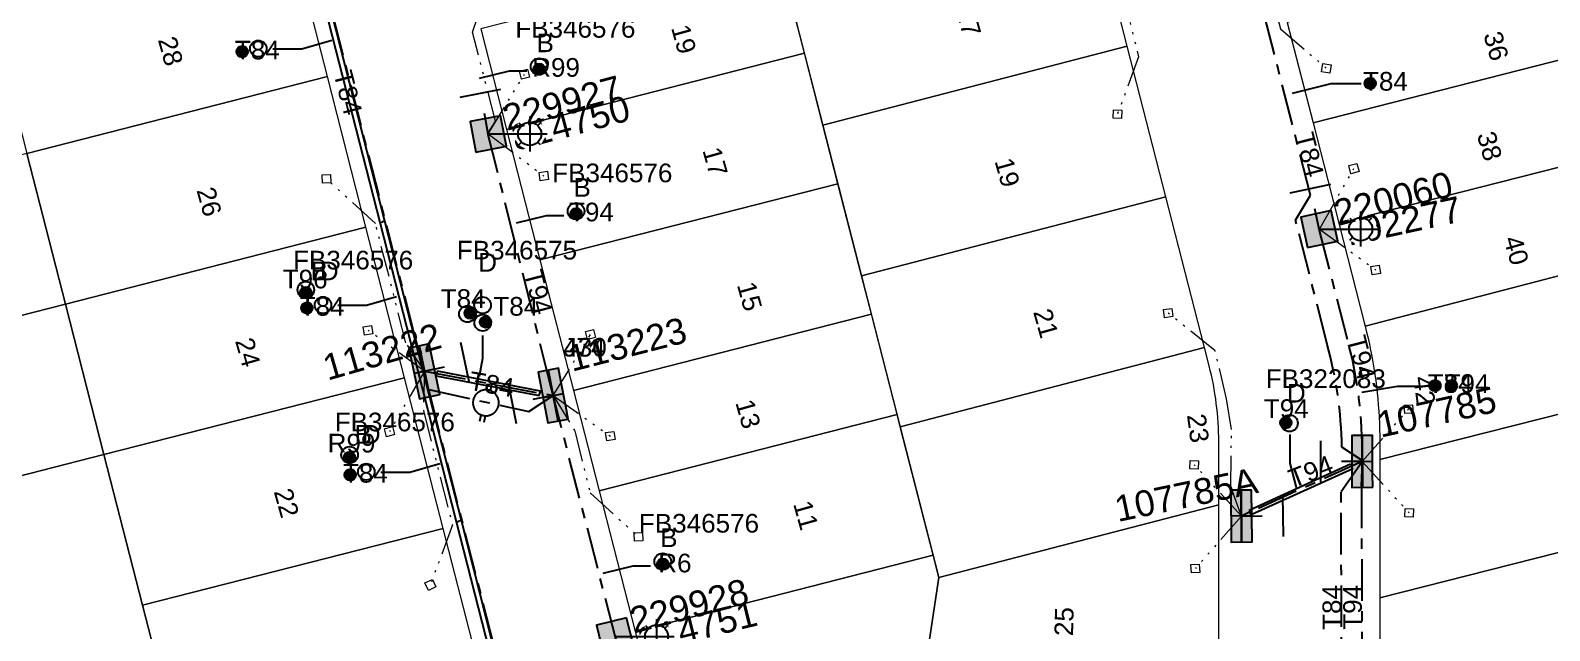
# Model space of a CAD drawing. Header units: metres. Extents: x 307635 to 308805, y 6256169 to 6257356.
# Drawn here: x 308324.9 to 308471.6, y 6256471.7 to 6256529.6 of the extents above; entities that cross this region are included whole.
import ezdxf
from ezdxf.enums import TextEntityAlignment as Align

# ---------------------------------------------------------------- set-up
doc = ezdxf.new("R2010")
doc.units = ezdxf.units.M
doc.linetypes.add('Cable Exist UG', pattern=[7, 4, -1, 1, -1])
doc.linetypes.add('PHANTOMX2', pattern=[6.6, 3, -0.75, 0.2, -0.75, 0.2, -0.75, 0.2, -0.75])
doc.layers.get('0').update_dxf_attribs({"color": 6})
doc.layers.get('Defpoints').update_dxf_attribs({"color": 250})
for name, color, linetype, lineweight in [('Cadastre Land Parcels_SP_EXT', 118, 'Continuous', 15), ('Mains_LV_EXT', 163, 'Continuous', 25), ('Mains_LV_SL_EXT', 135, 'Continuous', 25), ('Mains_TR_EXT', 211, 'Continuous', 25), ('Services_SP_EXT', 42, 'PHANTOMX2', 20)]:
    doc.layers.add(name, color=color, linetype=linetype, lineweight=lineweight)
for name, color, linetype in [('Duct_SP_EXT', 30, 'Continuous'), ('Equip_LV_EXT', 7, 'Continuous'), ('Equip_SP_SL_EXT', 7, 'Continuous'), ('SupportsUG_SP_LV_EXT', 7, 'Continuous'), ('SupportsUG_SP_LV_SL_EXT', 7, 'Continuous')]:
    doc.layers.add(name, color=color, linetype=linetype)
doc.styles.add('COLUMN_LABEL', font='arial.ttf', dxfattribs={"height": 2})
doc.styles.add('iecARIAL', font='arial.ttf', dxfattribs={"height": 2})
doc.styles.add('POLE_LABEL', font='arial.ttf', dxfattribs={"height": 2})
doc.styles.add('SL_LABEL', font='arial.ttf', dxfattribs={"height": 2})
doc.styles.get("Standard").update_dxf_attribs({"font": 'arial.ttf'})

# ---------------------------------------------------------------- blocks, each defined once
blk = doc.blocks.new('COLUMN_EXT')
blk.add_hatch(color=256).paths.add_polyline_path([(1.5, -1.5), (1.5, 1.5), (-1.5, 1.5), (-1.5, -1.5)])
blk.add_lwpolyline([(1.5, 1.5), (-1.5, 1.5), (-1.5, -1.5), (1.5, -1.5)], close=True)
at = {"layer": 'Defpoints', "flags": 128}
for points in [[(0, 0), (0, -2)], [(2, -4), (-2, -4)]]:
    blk.add_lwpolyline(points, dxfattribs=at)
at = {"flags": 9}
for tag, p in [('STREETNAME', (-1.81, 1.6)), ('LOCATION', (-1.81, 1.4)), ('SUBURB', (-1.81, 1.8)), ('NOTES', (-1.81, 2)), ('COLUMN_TYPE', (-1.81, 0.4)), ('OWNED_BY', (-1.81, 0.6)), ('LEGEND', (-1.81, 1.2)), ('USAGE', (-1.81, 1)), ('STATE', (-1.81, 0.8))]:
    blk.add_attdef(tag, text='', height=0.2, rotation=180, dxfattribs=at).set_placement(p, align=Align.MIDDLE_LEFT)
at = {"flags": 1}
blk.add_attdef('Z', (-1.81, 2.35), '', height=0.2, rotation=180, dxfattribs=at)
at = {"flags": 9}
for tag, style, p in [('STRUCTURE_PLANT_NUMBER', 'POLE_LABEL', (-1.81, -0.03)), ('STREET_CODE', 'COLUMN_LABEL', (-1.81, 0.2))]:
    blk.add_attdef(tag, text='', height=0.2, rotation=180, dxfattribs=dict(at, style=style)).set_placement(p, align=Align.MIDDLE_LEFT)
at = {"style": 'COLUMN_LABEL', "width": 0.9, "flags": 8}
blk.add_attdef('ASSET_NUM', text='', height=2, rotation=270, dxfattribs=at).set_placement((2, -4), align=Align.MIDDLE_LEFT)
blk = doc.blocks.new('PILLAR_EXT')
blk.add_hatch(color=256).paths.add_polyline_path([(2.5, -1), (2.5, 1), (-2.5, 1), (-2.5, -1)])
for p, q in [((2.5, 0), (-2.5, 0)), ((0, -1), (0, 1))]:
    blk.add_line(p, q)
at = {"ltscale": 10}
blk.add_line((-2.5, 0), (2.5, 0), dxfattribs=at)
blk.add_lwpolyline([(2.5, 1), (1.25, 1), (-1.25, 1), (-2.5, 1), (-2.5, -1), (2.5, -1)], close=True)
at = {"layer": 'Defpoints'}
for p, q in [((0, 0), (0, -2)), ((2, -4), (-2, -4))]:
    blk.add_line(p, q, dxfattribs=at)
for tag, p, flags in [('STREETNAME', (0, 1.8), 9), ('SUBURB', (0, 2), 1), ('PARENT', (0, 1.6), 9), ('SUPPORT_TYPE', (0, 0.6), 9), ('OWNED_BY', (0, 0.2), 9), ('LOCATION', (0, 1.2), 9), ('LEGEND', (0, 1), 9), ('USAGE', (0, 0.8), 9), ('NOTES', (0, 1.4), 9), ('STATE', (0, 0.4), 9)]:
    blk.add_attdef(tag, p, '', height=0.2, rotation=180, dxfattribs=dict(flags=flags))
at = {"width": 0.9, "flags": 8}
blk.add_attdef('ASSET_NUM', text='', height=2, rotation=270, dxfattribs=at).set_placement((2, -4), align=Align.MIDDLE_LEFT)
blk = doc.blocks.new('DUCT_EXT')
blk.add_circle((0, 0.8), 0.8)
at = {"flags": 1}
blk.add_attdef('Z', (0, 0), '', height=0.2, dxfattribs=at)
at = {"flags": 9}
for tag, p in [('DUCT_CODE', (0, 0)), ('XSECT_TYPE', (0, -0.2)), ('STATE', (0, -0.6)), ('FB_REFERENCE', (0, -0.4)), ('NOTES', (0, -0.8))]:
    blk.add_attdef(tag, text='', height=0.2, dxfattribs=at).set_placement(p, align=Align.MIDDLE_LEFT)
blk = doc.blocks.new('SL_LANTERN_EXT')
at = {"flags": 9}
for tag, p in [('LRATECODE', (-7.4, 0)), ('LOUTREACHVOCAB', (-7.2, 0)), ('LOUTREACH', (-7, 0)), ('LANTNUMBER', (-6.6, 0)), ('LNEW', (-6.4, 0)), ('LMASTVOCAB', (-6.2, 0)), ('LMAST', (-6, 0)), ('LLAMPVOCAB', (-5.8, 0)), ('LLAMP', (-5.6, 0)), ('LEXIST', (-5.4, 0)), ('LCHARGE3PERCENT', (-5.2, 0)), ('LCHARGE3', (-5, 0)), ('LCHARGE2PERCENT', (-4.8, 0)), ('LCHARGE2', (-4.6, 0)), ('LCHARGE1PERCENT', (-4.4, 0)), ('LCHARGE1', (-4.2, 0)), ('LCATEGORY', (-4, 0)), ('LBRACKETVOCAB', (-3.8, 0)), ('LBRACKET', (-3.6, 0)), ('LKINGHEIGHT', (-3.4, 0)), ('CREPLACE', (-3.2, 0)), ('CREMOVE', (-3, 0)), ('CNUMBER', (-2.8, 0)), ('CNEW', (-2.6, 0)), ('CEXIST', (-2.4, 0)), ('USAGE', (-2.2, 0)), ('STATE', (-2, 0)), ('OWNED_BY', (-1.8, 0)), ('ORIENTATION', (-1.6, 0)), ('OPERATING_VOLTAGE', (-1.4, 0)), ('NO_PHASES', (-1.2, 0)), ('LANTERN_TYPE', (-1, 0)), ('LANTERN_PURPOSE', (-0.8, 0)), ('CONTROL_TYPE', (-0.6, 0)), ('CONSTRUCTED_VOLTAGE', (-0.4, 0))]:
    blk.add_attdef(tag, text='', height=0.001, rotation=270, dxfattribs=at).set_placement(p, align=Align.MIDDLE_LEFT)
at = {"style": 'SL_LABEL', "flags": 9}
blk.add_attdef('STREET_CODE', text='', height=0.001, rotation=270, dxfattribs=at).set_placement((0, 0), align=Align.MIDDLE_LEFT)
at = {"flags": 1}
blk.add_attdef('Z', (0, 0), '', height=0.001, rotation=270, dxfattribs=at)
at = {"width": 0.9}
blk.add_attdef('LNUMBER', text='', height=1, dxfattribs=at).set_placement((7, -1), align=Align.MIDDLE_LEFT)
at = {"flags": 9}
for tag, p in [('LREMOVE', (0, -7.6)), ('LREPLACE', (0, -7.8)), ('LTYPE', (0, -8)), ('LTYPEVOCAB', (0, -8.2)), ('LEGEND', (0, -8.4)), ('SUBURB', (0, -8.6)), ('STREETNAME', (0, -8.8)), ('LOCATION', (0, -9)), ('NOTES', (0, -9.2)), ('MAINTAINED_BY', (0, -9.86))]:
    blk.add_attdef(tag, text='', height=0.001, dxfattribs=at).set_placement(p, align=Align.MIDDLE_LEFT)
blk.add_attdef('OPERATED_BY', (0, -9.61), '', height=0.001, dxfattribs=at)
blk.add_wipeout([(5.69, 0), (5.06, -1.06), (4, -1.69), (2.94, -1.06), (2.31, 0), (2.94, 1.06), (4, 1.69), (5.06, 1.06)])
for p, q in [((4, 1.69), (4, 0)), ((0, 0), (4, 0)), ((2.94, 1.06), (3.2, 0.8)), ((5.06, 1.06), (4.8, 0.8)), ((2.94, -1.06), (3.2, -0.8)), ((4, 0), (5.69, 0)), ((4, 0), (4, -1.69)), ((5.06, -1.06), (4.8, -0.8))]:
    blk.add_line(p, q)
blk.add_circle((4, 0), 1.12)
blk = doc.blocks.new('CCP_EXT')
at = {"flags": 9}
for tag, p in [('STATE', (0, -1.8)), ('LIFE_SUPPORT', (0, -1.6)), ('NOTES', (0, -2))]:
    blk.add_attdef(tag, text='', height=0.2, dxfattribs=at).set_placement(p, align=Align.MIDDLE_LEFT)
blk.add_wipeout([(0, 0.57), (0.57, 0), (0, -0.57), (-0.57, 0)])
blk.add_lwpolyline([(-0.57, 0), (0, 0.57), (0.57, 0), (0, -0.57), (-0.57, 0)])
at = {"flags": 1}
blk.add_attdef('Z', (0, 0), '', height=0.2, dxfattribs=at)
at = {"flags": 9}
for tag, p in [('CCP_TYPE', (0, 0)), ('CONSTRUCTED_VOLTAGE', (0, -0.2)), ('OPERATING_VOLTAGE', (0, -0.6)), ('ORIENTATION', (0, -0.8)), ('OWNED_BY', (0, -1)), ('NO_PHASES', (0, -0.4)), ('USAGE', (0, -1.2)), ('LEGEND', (0, -1.4))]:
    blk.add_attdef(tag, text='', height=0.2, dxfattribs=at).set_placement(p, align=Align.MIDDLE_LEFT)
blk = doc.blocks.new('LV_UG_LINKS_OPEN_EXT')
at = {"layer": 'Equip_LV_EXT'}
for tag, flags, p in [('OPERATING_VOLTAGE', 9, (3, -2.6)), ('ORIENTATION', 9, (3, -2.8)), ('STATE', 9, (3, -3)), ('SWITCH_TYPE', 9, (3, -3.2)), ('OWNED_BY', 9, (3, -3.8)), ('OPERATED_BY', 9, (3, -4)), ('USAGE', 9, (3, -3.4)), ('NOTES', 9, (3, -3.6)), ('MAINTAINED_BY', 9, (3, -4.2)), ('NUMBER_OF_PHASES', 9, (3, -4.4)), ('TYPE', 9, (3, -4.6)), ('Z', 1, (3, -4.8))]:
    blk.add_attdef(tag, text='', height=0.2, dxfattribs=dict(at, flags=flags)).set_placement(p, align=Align.MIDDLE_LEFT)
blk.add_wipeout([(4, 1.25), (3.97, 1.25), (3.94, 1.25), (3.91, 1.25), (3.88, 1.24), (3.85, 1.24), (3.82, 1.24), (3.79, 1.23), (3.76, 1.23), (3.73, 1.22), (3.7, 1.21), (3.67, 1.2), (3.64, 1.2), (3.61, 1.19), (3.58, 1.18), (3.55, 1.17), (3.52, 1.15), (3.49, 1.14), (3.47, 1.13), (3.44, 1.12), (3.41, 1.1), (3.38, 1.09), (3.36, 1.07), (3.33, 1.06), (3.31, 1.04), (3.28, 1.02), (3.26, 1), (3.23, 0.99), (3.21, 0.97), (3.18, 0.95), (3.16, 0.93), (3.14, 0.91), (3.12, 0.88), (3.09, 0.86), (3.07, 0.84), (3.05, 0.82), (3.03, 0.79), (3.01, 0.77), (3, 0.74), (2.98, 0.72), (2.96, 0.69), (2.94, 0.67), (2.93, 0.64), (2.91, 0.62), (2.9, 0.59), (2.88, 0.56), (2.87, 0.53), (2.86, 0.51), (2.85, 0.48), (2.83, 0.45), (2.82, 0.42), (2.81, 0.39), (2.8, 0.36), (2.8, 0.33), (2.79, 0.3), (2.78, 0.27), (2.77, 0.24), (2.77, 0.21), (2.76, 0.18), (2.76, 0.15), (2.76, 0.12), (2.75, 0.09), (2.75, 0.06), (2.75, 0.03), (2.75, 0), (2.75, -0.03), (2.75, -0.06), (2.75, -0.09), (2.76, -0.12), (2.76, -0.15), (2.76, -0.18), (2.77, -0.21), (2.77, -0.24), (2.78, -0.27), (2.79, -0.3), (2.8, -0.33), (2.8, -0.36), (2.81, -0.39), (2.82, -0.42), (2.83, -0.45), (2.85, -0.48), (2.86, -0.51), (2.87, -0.53), (2.88, -0.56), (2.9, -0.59), (2.91, -0.62), (2.93, -0.64), (2.94, -0.67), (2.96, -0.69), (2.98, -0.72), (3, -0.74), (3.01, -0.77), (3.03, -0.79), (3.05, -0.82), (3.07, -0.84), (3.09, -0.86), (3.12, -0.88), (3.14, -0.91), (3.16, -0.93), (3.18, -0.95), (3.21, -0.97), (3.23, -0.99), (3.26, -1), (3.28, -1.02), (3.31, -1.04), (3.33, -1.06), (3.36, -1.07), (3.38, -1.09), (3.41, -1.1), (3.44, -1.12), (3.47, -1.13), (3.49, -1.14), (3.52, -1.15), (3.55, -1.17), (3.58, -1.18), (3.61, -1.19), (3.64, -1.2), (3.67, -1.2), (3.7, -1.21), (3.73, -1.22), (3.76, -1.23), (3.79, -1.23), (3.82, -1.24), (3.85, -1.24), (3.88, -1.24), (3.91, -1.25), (3.94, -1.25), (3.97, -1.25), (4, -1.25), (4.03, -1.25), (4.06, -1.25), (4.09, -1.25), (4.12, -1.24), (4.15, -1.24), (4.18, -1.24), (4.21, -1.23), (4.24, -1.23), (4.27, -1.22), (4.3, -1.21), (4.33, -1.2), (4.36, -1.2), (4.39, -1.19), (4.42, -1.18), (4.45, -1.17), (4.48, -1.15), (4.51, -1.14), (4.53, -1.13), (4.56, -1.12), (4.59, -1.1), (4.62, -1.09), (4.64, -1.07), (4.67, -1.06), (4.69, -1.04), (4.72, -1.02), (4.74, -1), (4.77, -0.99), (4.79, -0.97), (4.82, -0.95), (4.84, -0.93), (4.86, -0.91), (4.88, -0.88), (4.91, -0.86), (4.93, -0.84), (4.95, -0.82), (4.97, -0.79), (4.99, -0.77), (5, -0.74), (5.02, -0.72), (5.04, -0.69), (5.06, -0.67), (5.07, -0.64), (5.09, -0.62), (5.1, -0.59), (5.12, -0.56), (5.13, -0.53), (5.14, -0.51), (5.15, -0.48), (5.17, -0.45), (5.18, -0.42), (5.19, -0.39), (5.2, -0.36), (5.2, -0.33), (5.21, -0.3), (5.22, -0.27), (5.23, -0.24), (5.23, -0.21), (5.24, -0.18), (5.24, -0.15), (5.24, -0.12), (5.25, -0.09), (5.25, -0.06), (5.25, -0.03), (5.25, 0), (5.25, 0.03), (5.25, 0.06), (5.25, 0.09), (5.24, 0.12), (5.24, 0.15), (5.24, 0.18), (5.23, 0.21), (5.23, 0.24), (5.22, 0.27), (5.21, 0.3), (5.2, 0.33), (5.2, 0.36), (5.19, 0.39), (5.18, 0.42), (5.17, 0.45), (5.15, 0.48), (5.14, 0.51), (5.13, 0.53), (5.12, 0.56), (5.1, 0.59), (5.09, 0.62), (5.07, 0.64), (5.06, 0.67), (5.04, 0.69), (5.02, 0.72), (5, 0.74), (4.99, 0.77), (4.97, 0.79), (4.95, 0.82), (4.93, 0.84), (4.91, 0.86), (4.88, 0.88), (4.86, 0.91), (4.84, 0.93), (4.82, 0.95), (4.79, 0.97), (4.77, 0.99), (4.74, 1), (4.72, 1.02), (4.69, 1.04), (4.67, 1.06), (4.64, 1.07), (4.62, 1.09), (4.59, 1.1), (4.56, 1.12), (4.53, 1.13), (4.51, 1.14), (4.48, 1.15), (4.45, 1.17), (4.42, 1.18), (4.39, 1.19), (4.36, 1.2), (4.33, 1.2), (4.3, 1.21), (4.27, 1.22), (4.24, 1.23), (4.21, 1.23), (4.18, 1.24), (4.15, 1.24), (4.12, 1.24), (4.09, 1.25), (4.06, 1.25), (4.03, 1.25)]).dxf.layer = 'Equip_LV_EXT'
for p, q in [((3.79, 1.86), (3.79, 1.23)), ((4.21, 1.86), (4.21, 1.23)), ((3.79, -1.23), (3.79, -1.86)), ((4.21, -1.23), (4.21, -1.86))]:
    blk.add_line(p, q, dxfattribs=at)
at = {"layer": 'Equip_LV_EXT', "flags": 128}
blk.add_lwpolyline([(4, 1.25), (3.97, 1.25), (3.94, 1.25), (3.91, 1.25), (3.88, 1.24), (3.85, 1.24), (3.82, 1.24), (3.79, 1.23), (3.76, 1.23), (3.73, 1.22), (3.7, 1.21), (3.67, 1.2), (3.64, 1.2), (3.61, 1.19), (3.58, 1.18), (3.55, 1.17), (3.52, 1.15), (3.49, 1.14), (3.47, 1.13), (3.44, 1.12), (3.41, 1.1), (3.38, 1.09), (3.36, 1.07), (3.33, 1.06), (3.31, 1.04), (3.28, 1.02), (3.26, 1), (3.23, 0.99), (3.21, 0.97), (3.18, 0.95), (3.16, 0.93), (3.14, 0.91), (3.12, 0.88), (3.09, 0.86), (3.07, 0.84), (3.05, 0.82), (3.03, 0.79), (3.01, 0.77), (3, 0.74), (2.98, 0.72), (2.96, 0.69), (2.94, 0.67), (2.93, 0.64), (2.91, 0.62), (2.9, 0.59), (2.88, 0.56), (2.87, 0.53), (2.86, 0.51), (2.85, 0.48), (2.83, 0.45), (2.82, 0.42), (2.81, 0.39), (2.8, 0.36), (2.8, 0.33), (2.79, 0.3), (2.78, 0.27), (2.77, 0.24), (2.77, 0.21), (2.76, 0.18), (2.76, 0.15), (2.76, 0.12), (2.75, 0.09), (2.75, 0.06), (2.75, 0.03), (2.75, 0), (2.75, -0.03), (2.75, -0.06), (2.75, -0.09), (2.76, -0.12), (2.76, -0.15), (2.76, -0.18), (2.77, -0.21), (2.77, -0.24), (2.78, -0.27), (2.79, -0.3), (2.8, -0.33), (2.8, -0.36), (2.81, -0.39), (2.82, -0.42), (2.83, -0.45), (2.85, -0.48), (2.86, -0.51), (2.87, -0.53), (2.88, -0.56), (2.9, -0.59), (2.91, -0.62), (2.93, -0.64), (2.94, -0.67), (2.96, -0.69), (2.98, -0.72), (3, -0.74), (3.01, -0.77), (3.03, -0.79), (3.05, -0.82), (3.07, -0.84), (3.09, -0.86), (3.12, -0.88), (3.14, -0.91), (3.16, -0.93), (3.18, -0.95), (3.21, -0.97), (3.23, -0.99), (3.26, -1), (3.28, -1.02), (3.31, -1.04), (3.33, -1.06), (3.36, -1.07), (3.38, -1.09), (3.41, -1.1), (3.44, -1.12), (3.47, -1.13), (3.49, -1.14), (3.52, -1.15), (3.55, -1.17), (3.58, -1.18), (3.61, -1.19), (3.64, -1.2), (3.67, -1.2), (3.7, -1.21), (3.73, -1.22), (3.76, -1.23), (3.79, -1.23), (3.82, -1.24), (3.85, -1.24), (3.88, -1.24), (3.91, -1.25), (3.94, -1.25), (3.97, -1.25), (4, -1.25), (4.03, -1.25), (4.06, -1.25), (4.09, -1.25), (4.12, -1.24), (4.15, -1.24), (4.18, -1.24), (4.21, -1.23), (4.24, -1.23), (4.27, -1.22), (4.3, -1.21), (4.33, -1.2), (4.36, -1.2), (4.39, -1.19), (4.42, -1.18), (4.45, -1.17), (4.48, -1.15), (4.51, -1.14), (4.53, -1.13), (4.56, -1.12), (4.59, -1.1), (4.62, -1.09), (4.64, -1.07), (4.67, -1.06), (4.69, -1.04), (4.72, -1.02), (4.74, -1), (4.77, -0.99), (4.79, -0.97), (4.82, -0.95), (4.84, -0.93), (4.86, -0.91), (4.88, -0.88), (4.91, -0.86), (4.93, -0.84), (4.95, -0.82), (4.97, -0.79), (4.99, -0.77), (5, -0.74), (5.02, -0.72), (5.04, -0.69), (5.06, -0.67), (5.07, -0.64), (5.09, -0.62), (5.1, -0.59), (5.12, -0.56), (5.13, -0.53), (5.14, -0.51), (5.15, -0.48), (5.17, -0.45), (5.18, -0.42), (5.19, -0.39), (5.2, -0.36), (5.2, -0.33), (5.21, -0.3), (5.22, -0.27), (5.23, -0.24), (5.23, -0.21), (5.24, -0.18), (5.24, -0.15), (5.24, -0.12), (5.25, -0.09), (5.25, -0.06), (5.25, -0.03), (5.25, 0), (5.25, 0.03), (5.25, 0.06), (5.25, 0.09), (5.24, 0.12), (5.24, 0.15), (5.24, 0.18), (5.23, 0.21), (5.23, 0.24), (5.22, 0.27), (5.21, 0.3), (5.2, 0.33), (5.2, 0.36), (5.19, 0.39), (5.18, 0.42), (5.17, 0.45), (5.15, 0.48), (5.14, 0.51), (5.13, 0.53), (5.12, 0.56), (5.1, 0.59), (5.09, 0.62), (5.07, 0.64), (5.06, 0.67), (5.04, 0.69), (5.02, 0.72), (5, 0.74), (4.99, 0.77), (4.97, 0.79), (4.95, 0.82), (4.93, 0.84), (4.91, 0.86), (4.88, 0.88), (4.86, 0.91), (4.84, 0.93), (4.82, 0.95), (4.79, 0.97), (4.77, 0.99), (4.74, 1), (4.72, 1.02), (4.69, 1.04), (4.67, 1.06), (4.64, 1.07), (4.62, 1.09), (4.59, 1.1), (4.56, 1.12), (4.53, 1.13), (4.51, 1.14), (4.48, 1.15), (4.45, 1.17), (4.42, 1.18), (4.39, 1.19), (4.36, 1.2), (4.33, 1.2), (4.3, 1.21), (4.27, 1.22), (4.24, 1.23), (4.21, 1.23), (4.18, 1.24), (4.15, 1.24), (4.12, 1.24), (4.09, 1.25), (4.06, 1.25), (4.03, 1.25)], close=True, dxfattribs=at)
at = {"layer": 'Equip_LV_EXT', "flags": 9}
for tag, p in [('ACTUAL_STATUS', (3.17, -1.67)), ('CONSTRUCTED_VOLTAGE', (3.17, -1.83)), ('NO_PHASES', (3.17, -2))]:
    blk.add_attdef(tag, text='', height=0.167, dxfattribs=at).set_placement(p, align=Align.MIDDLE_LEFT)
blk = doc.blocks.new('CABLE_LARGE_EXT')
h = blk.add_hatch(color=256)
edge = h.paths.add_edge_path()
edge.add_arc((0, 0.55), 0.55, 0, 360)
blk.add_circle((0, 0.55), 0.55)
at = {"flags": 1}
blk.add_attdef('Z', (0, 0), '', height=0.2, dxfattribs=at)
at = {"flags": 9}
for tag, p in [('COND_CODE', (0, 0)), ('STATE', (0, -0.4)), ('XSECT_SIZE', (0, -0.6)), ('FB_REFERENCE', (0, -0.2)), ('NOTES', (0, -0.8))]:
    blk.add_attdef(tag, text='', height=0.2, dxfattribs=at).set_placement(p, align=Align.MIDDLE_LEFT)

msp = doc.modelspace()

# ---------------------------------------------------------------- linework, layer by layer
at = {"layer": 'Cadastre Land Parcels_SP_EXT', "linetype": 'Continuous'}
for points in [[(308430.77, 6256528.14), (308427.04, 6256542.69), (308397.65, 6256535.05), (308401.39, 6256520.51), (308430.77, 6256528.14)], [(308353.53, 6256525.21), (308349.8, 6256539.74), (308320.77, 6256532.32), (308324.51, 6256517.78), (308353.53, 6256525.21)], [(308399.6, 6256527.46), (308397.65, 6256535.05), (308397.12, 6256537.15), (308368.34, 6256529.79), (308370.83, 6256520.1), (308399.6, 6256527.46)], [(308477.86, 6256528.15), (308477.61, 6256529.11), (308475.37, 6256537.84), (308446.23, 6256530.42), (308448.72, 6256520.73), (308477.86, 6256528.15)], [(308434.51, 6256513.6), (308430.77, 6256528.14), (308401.39, 6256520.51), (308405.12, 6256505.96), (308434.51, 6256513.6)], [(308480.34, 6256518.46), (308477.86, 6256528.15), (308448.72, 6256520.73), (308451.21, 6256511.04), (308480.34, 6256518.46)], [(308402.83, 6256514.86), (308401.39, 6256520.51), (308399.6, 6256527.46), (308370.83, 6256520.1), (308374.06, 6256507.51), (308402.83, 6256514.86)], [(308357.26, 6256510.68), (308353.53, 6256525.21), (308324.51, 6256517.78), (308328.23, 6256503.25), (308357.26, 6256510.68)], [(308482.83, 6256508.66), (308480.84, 6256516.52), (308480.34, 6256518.46), (308451.21, 6256511.04), (308453.69, 6256501.35), (308453.75, 6256501.13), (308482.83, 6256508.66)], [(308328.23, 6256503.25), (308324.51, 6256517.78), (308295.48, 6256510.36), (308299.21, 6256495.83), (308328.23, 6256503.25)], [(308406.07, 6256502.27), (308405.12, 6256505.96), (308402.83, 6256514.86), (308374.06, 6256507.51), (308377.29, 6256494.91), (308406.07, 6256502.27)], [(308438.24, 6256499.05), (308434.51, 6256513.6), (308405.12, 6256505.96), (308408.85, 6256491.41), (308438.24, 6256499.05)], [(308360.99, 6256496.14), (308357.26, 6256510.68), (308328.23, 6256503.25), (308331.96, 6256488.72), (308360.99, 6256496.14)], [(308331.96, 6256488.72), (308328.23, 6256503.25), (308299.21, 6256495.83), (308302.94, 6256481.3), (308331.96, 6256488.72)], [(308408.55, 6256492.58), (308406.07, 6256502.27), (308377.29, 6256494.91), (308379.78, 6256485.22), (308408.55, 6256492.58)], [(308439.61, 6256483.89), (308439.62, 6256489.97), (308439.61, 6256490.43), (308439.6, 6256490.89), (308439.58, 6256491.35), (308439.56, 6256491.82), (308439.53, 6256492.28), (308439.49, 6256492.74), (308439.44, 6256493.2), (308439.38, 6256493.66), (308439.32, 6256494.12), (308439.25, 6256494.58), (308439.18, 6256495.03), (308439.1, 6256495.49), (308439, 6256495.94), (308438.91, 6256496.39), (308438.8, 6256496.85), (308438.69, 6256497.29), (308438.24, 6256499.05), (308408.85, 6256491.41), (308412.59, 6256476.86), (308439.61, 6256483.89)], [(308364.72, 6256481.61), (308360.99, 6256496.14), (308331.96, 6256488.72), (308335.69, 6256474.19), (308364.72, 6256481.61)], [(308489.3, 6256483.57), (308489.07, 6256484.5), (308486.58, 6256494.19), (308486.09, 6256496.08), (308455.16, 6256488.24), (308455.16, 6256474.89), (308489.3, 6256483.57)], [(308412.03, 6256479.02), (308408.85, 6256491.41), (308408.55, 6256492.58), (308379.78, 6256485.22), (308383.26, 6256471.66), (308412.03, 6256479.02)], [(308335.69, 6256474.19), (308331.96, 6256488.72), (308302.94, 6256481.3), (308307.73, 6256462.62), (308312.68, 6256458.15), (308340.89, 6256453.97), (308335.69, 6256474.19)], [(308439.61, 6256483.89), (308412.59, 6256476.86), (308410.34, 6256461.92), (308439.61, 6256462.08), (308439.61, 6256483.89)], [(308478.52, 6256466.38), (308492.79, 6256470.01), (308491.55, 6256474.81), (308489.3, 6256483.57), (308455.16, 6256474.89), (308455.16, 6256460.43), (308478.52, 6256466.38)], [(308371.18, 6256456.48), (308364.72, 6256481.61), (308335.69, 6256474.19), (308340.89, 6256453.97), (308365.61, 6256450.3), (308371.18, 6256456.48)], [(308410.34, 6256461.92), (308412.59, 6256476.86), (308412.03, 6256479.02), (308383.26, 6256471.66), (308386.65, 6256458.45), (308388.42, 6256451.57), (308395.85, 6256445.81), (308407.92, 6256444.02), (308410.34, 6256461.92)]]:
    msp.add_lwpolyline(points, close=True, dxfattribs=at)
msp.add_lwpolyline([(308482.83, 6256508.66), (308453.75, 6256501.13), (308453.9, 6256500.55), (308454.03, 6256499.97), (308454.16, 6256499.39), (308454.28, 6256498.81), (308454.4, 6256498.22), (308454.5, 6256497.64), (308454.6, 6256497.05), (308454.69, 6256496.46), (308454.77, 6256495.88), (308454.85, 6256495.29), (308454.91, 6256494.69), (308454.97, 6256494.1), (308455.02, 6256493.51), (308455.07, 6256492.92), (308455.1, 6256492.32), (308455.13, 6256491.73), (308455.15, 6256491.14), (308455.16, 6256490.54), (308455.16, 6256489.95), (308455.16, 6256488.24), (308486.09, 6256496.08)], dxfattribs=at)
at = {"layer": 'Duct_SP_EXT'}
for p, q in [((308358.62, 6256511.12), (308358.86, 6256511.18)), ((308358.62, 6256511.12), (308358.86, 6256511.18)), ((308359.09, 6256511.24), (308358.86, 6256511.18)), ((308359.09, 6256511.24), (308358.86, 6256511.18)), ((308362.79, 6256496.78), (308359.09, 6256511.24)), ((308362.32, 6256496.66), (308362.56, 6256496.72)), ((308362.32, 6256496.66), (308362.56, 6256496.72)), ((308366.01, 6256482.25), (308362.32, 6256496.66)), ((308362.79, 6256496.78), (308362.56, 6256496.72)), ((308362.79, 6256496.78), (308362.56, 6256496.72)), ((308366.47, 6256482.37), (308362.79, 6256496.78)), ((308364.04, 6256496.32), (308364.09, 6256496.56)), ((308364.13, 6256496.79), (308364.09, 6256496.56)), ((308374, 6256494.41), (308374.04, 6256494.64)), ((308374.09, 6256494.88), (308374.04, 6256494.64)), ((308452.35, 6256487.79), (308442.54, 6256483.34)), ((308452.55, 6256487.36), (308442.74, 6256482.9)), ((308452.35, 6256487.79), (308452.45, 6256487.57)), ((308452.55, 6256487.36), (308452.45, 6256487.57)), ((308442.54, 6256483.34), (308442.64, 6256483.12)), ((308442.74, 6256482.9), (308442.64, 6256483.12)), ((308366.01, 6256482.25), (308366.24, 6256482.31)), ((308366.01, 6256482.25), (308366.24, 6256482.31)), ((308372.72, 6256456), (308366.01, 6256482.25)), ((308366.47, 6256482.37), (308366.24, 6256482.31)), ((308366.47, 6256482.37), (308366.24, 6256482.31)), ((308373.25, 6256455.86), (308366.47, 6256482.37))]:
    msp.add_line(p, q, dxfattribs=at)
for points in [[(308348.27, 6256527.86), (308351.06, 6256527.86), (308353.95, 6256528.71)], [(308376.38, 6256511.76), (308374.66, 6256511.76), (308371.76, 6256511.05)], [(308354.53, 6256503.13), (308357.32, 6256503.13), (308360.21, 6256503.98)], [(308368.5, 6256500.22), (308368.5, 6256498.01), (308368.18, 6256496.27)], [(308459.58, 6256495.31), (308456.89, 6256495.31), (308453.43, 6256494.71)], [(308446.47, 6256490.67), (308446.47, 6256487.91), (308447.08, 6256485.54)], [(308358.7, 6256487.04), (308361.5, 6256487.04), (308364.39, 6256487.88)]]:
    msp.add_lwpolyline(points, dxfattribs=at)
at = {"layer": 'Mains_LV_EXT', "linetype": 'Cable Exist UG'}
msp.add_lwpolyline([(308453.47, 6256488.07), (308441.8, 6256482.79)], dxfattribs=at)
msp.add_lwpolyline([(308453.47, 6256488.17, -0.011985), (308453.4, 6256485.68), (308453.4, 6256485.68), (308453.4, 6256485.62), (308453.47, 6256460.38)], format="xyb", dxfattribs=at)

# ---------------------------------------------------------------- block references
at = {"layer": 'Duct_SP_EXT'}
for name, p in [('CABLE_LARGE_EXT', (308345.3, 6256527.05)), ('DUCT_EXT', (308346.86, 6256527.09)), ('DUCT_EXT', (308373.98, 6256525.36)), ('CABLE_LARGE_EXT', (308454.25, 6256523.99)), ('DUCT_EXT', (308377.55, 6256511.41)), ('CABLE_LARGE_EXT', (308377.55, 6256511.41)), ('DUCT_EXT', (308351.45, 6256503.82)), ('CABLE_LARGE_EXT', (308351.45, 6256503.82)), ('CABLE_LARGE_EXT', (308351.56, 6256502.32)), ('DUCT_EXT', (308353.11, 6256502.35)), ('CABLE_LARGE_EXT', (308367.34, 6256501.82)), ('CABLE_LARGE_EXT', (308368.81, 6256500.97)), ('CABLE_LARGE_EXT', (308460.5, 6256494.83)), ('CABLE_LARGE_EXT', (308462.08, 6256494.83)), ('CABLE_LARGE_EXT', (308446.1, 6256491.25)), ('DUCT_EXT', (308446.45, 6256490.95)), ('DUCT_EXT', (308355.68, 6256487.89)), ('CABLE_LARGE_EXT', (308355.68, 6256487.89)), ('CABLE_LARGE_EXT', (308355.74, 6256486.22)), ('DUCT_EXT', (308357.29, 6256486.26)), ('DUCT_EXT', (308385.92, 6256477.61)), ('CABLE_LARGE_EXT', (308385.92, 6256477.61))]:
    msp.add_blockref(name, p, dxfattribs=at)
at = {"layer": 'Duct_SP_EXT', "rotation": 89.985360049658}
for p in [(308369.32, 6256503.13), (308367.85, 6256502.29), (308369.33, 6256501.44)]:
    msp.add_blockref('DUCT_EXT', p, dxfattribs=at)
at = {"layer": 'SupportsUG_SP_LV_SL_EXT'}
ref = msp.add_blockref('COLUMN_EXT', (308369.07, 6256519.67), dxfattribs=dict(at, rotation=190.789428121099))
ref.add_attrib('ASSET_NUM', '814750', dxfattribs={"layer": '0', "height": 2.5, "rotation": 15.0109, "style": 'COLUMN_LABEL'}).set_placement((308371.07, 6256520.42), align=Align.TOP_LEFT)
ref = msp.add_blockref('COLUMN_EXT', (308449.32, 6256510.48), dxfattribs=dict(at, rotation=192.2003989515742))
ref.add_attrib('ASSET_NUM', '792277', dxfattribs={"layer": '0', "height": 2.5, "rotation": 12.2004, "style": 'COLUMN_LABEL'}).set_placement((308451.32, 6256511.23), align=Align.TOP_LEFT)
ref = msp.add_blockref('COLUMN_EXT', (308381.33, 6256471.17), dxfattribs=dict(at, rotation=13.99143492242594))
ref.add_attrib('ASSET_NUM', '814751', dxfattribs={"layer": '0', "height": 2.5, "rotation": 13.8168, "style": 'COLUMN_LABEL'}).set_placement((308383.33, 6256471.92), align=Align.TOP_LEFT)

# ---------------------------------------------------------------- texts
at = {"layer": 'Cadastre Land Parcels_SP_EXT'}
for s, rotation, p in [('17', 285.7476, (308414.21, 6256531.6)), ('19', 285.7481, (308386.71, 6256529.91)), ('28', 285.7504, (308337.15, 6256528.76)), ('36', 285.7598, (308465.16, 6256529.25)), ('38', 285.7466, (308464.53, 6256519.59)), ('17', 285.746, (308389.74, 6256518.09)), ('19', 285.7512, (308417.95, 6256517.05)), ('26', 285.7422, (308340.88, 6256514.23)), ('40', 285.7598, (308467.11, 6256509.53)), ('15', 285.7407, (308393.07, 6256505.1)), ('21', 285.7465, (308421.68, 6256502.5)), ('24', 285.7504, (308344.61, 6256499.7)), ('42', 277.2276, (308458.41, 6256496.17)), ('13', 285.7412, (308392.92, 6256493.75)), ('23', 277.7486, (308436.54, 6256492.54)), ('22', 285.7468, (308348.34, 6256485.17)), ('11', 285.747, (308398.5, 6256483.98)), ('25', 88.5995, (308425.54, 6256471.19))]:
    msp.add_text(s, height=1.8, rotation=rotation, dxfattribs=at).set_placement(p)
at = {"layer": 'Duct_SP_EXT'}
for s, p in [('FB346576', (308371.68, 6256528.95)), ('T84', (308344.6, 6256526.85)), ('B', (308373.73, 6256527.55)), ('T84', (308453.55, 6256523.84)), ('FB346576', (308375.25, 6256515)), ('B', (308377.3, 6256513.6)), ('T94', (308376.87, 6256511.23)), ('FB346575', (308366.04, 6256507.55)), ('FB346576', (308350.22, 6256506.59)), ('D', (308368.1, 6256506.37)), ('T96', (308349.22, 6256504.76)), ('B', (308351.92, 6256505.54)), ('D', (308352.81, 6256505.54)), ('T84', (308364.48, 6256502.88)), ('T84', (308350.86, 6256502.12)), ('T84', (308369.56, 6256502.13)), ('FB322083', (308444.15, 6256495.15)), ('T84', (308459.8, 6256494.68)), ('T94', (308461.42, 6256494.68)), ('D', (308446.2, 6256493.75)), ('T94', (308443.97, 6256492.26)), ('FB346576', (308354.24, 6256490.97)), ('B', (308356.16, 6256489.77)), ('D', (308356.86, 6256489.79)), ('T84', (308355.04, 6256486.02)), ('FB346576', (308383.62, 6256481.2)), ('B', (308385.67, 6256479.8))]:
    msp.add_text(s, height=1.8, dxfattribs=at).set_placement(p)
at = {"layer": 'Mains_LV_EXT'}
for s, rotation, p in [('T84', 284.3449, (308354.11, 6256525.52)), ('T94', 284.4135, (308372.49, 6256506.28)), ('T94', 284.371, (308452, 6256499.95)), ('T94', 21.3553, (308446.81, 6256485.47)), ('T84', 90.1652, (308451.44, 6256471.81)), ('T94', 90.1652, (308453.44, 6256471.83))]:
    msp.add_text(s, height=1.8, rotation=rotation, dxfattribs=at).set_placement(p)

# ---------------------------------------------------------------- next in the draw order: block references
at = {"layer": 'Equip_LV_EXT', "rotation": 168.604221561973}
msp.add_blockref('LV_UG_LINKS_OPEN_EXT', (308372.76, 6256492.93), dxfattribs=at)
at = {"layer": 'Equip_SP_SL_EXT'}
ref = msp.add_blockref('SL_LANTERN_EXT', (308369.07, 6256519.67), dxfattribs=at)
ref.add_attrib('ASSET_NUM', '229927', dxfattribs={"layer": '0', "height": 2.5, "rotation": 14.7637, "style": 'iecARIAL'}).set_placement((308370.57, 6256521.17), align=Align.MIDDLE_LEFT)
ref = msp.add_blockref('SL_LANTERN_EXT', (308449.32, 6256510.48), dxfattribs=at)
ref.add_attrib('ASSET_NUM', '220060', dxfattribs={"layer": '0', "height": 2.5, "rotation": 14.4668, "style": 'iecARIAL'}).set_placement((308450.82, 6256511.98), align=Align.MIDDLE_LEFT)
ref = msp.add_blockref('SL_LANTERN_EXT', (308381.33, 6256471.17), dxfattribs=at)
ref.add_attrib('ASSET_NUM', '229928', dxfattribs={"layer": '0', "height": 2.5, "rotation": 14.5995, "style": 'iecARIAL'}).set_placement((308382.83, 6256472.67), align=Align.MIDDLE_LEFT)
at = {"layer": 'Services_SP_EXT'}
for p, rotation in [((308450, 6256526), 36.00000006831309), ((308429.83, 6256521.56), 132.8939613039042), ((308374.43, 6256515.6), 142.7894278071638), ((308353.46, 6256515.32), 317.5410993980423), ((308454.78, 6256506.54), 144.2003987729814), ((308434.73, 6256502.38), 52.98738572370044), ((308357.46, 6256500.72), 323.9761921272317), ((308378.95, 6256500.32), 239.0134610446224), ((308457.95, 6256493.1), 228.290174427834), ((308359.53, 6256490.94), 59.97619193052126), ((308380.86, 6256490.51), 143.0134612918558), ((308437.25, 6256487.74), 312.6257170467027), ((308458, 6256483.1), 132.2901746598995), ((308383.57, 6256480.8), 137.7416970857443), ((308437.36, 6256477.74), 48.62571685693337), ((308363.48, 6256476.15), 69.78287209492018)]:
    msp.add_blockref('CCP_EXT', p, dxfattribs=dict(at, rotation=rotation))

# ---------------------------------------------------------------- next in the draw order: linework, layer by layer
at = {"layer": 'Duct_SP_EXT'}
for p, q in [((308358.62, 6256511.12), (308351.18, 6256540.24)), ((308359.09, 6256511.24), (308351.64, 6256540.36)), ((308362.32, 6256496.66), (308358.62, 6256511.12)), ((308364.04, 6256496.32), (308374, 6256494.41)), ((308364.13, 6256496.79), (308374.09, 6256494.88))]:
    msp.add_line(p, q, dxfattribs=at)
for points in [[(308453.37, 6256524.5), (308450.44, 6256524.5), (308446.71, 6256523.55)], [(308384.75, 6256477.96), (308383.03, 6256477.96), (308380.13, 6256477.26)]]:
    msp.add_lwpolyline(points, dxfattribs=at)
at = {"layer": 'Mains_LV_EXT', "linetype": 'Cable Exist UG'}
for points in [[(308362.9, 6256496.77), (308361.99, 6256500.14), (308361.99, 6256500.14), (308351.7, 6256540.38), (308348.11, 6256554.35), (308348, 6256554.79)], [(308375.34, 6256494.43), (308375.06, 6256495.54), (308375.06, 6256495.54), (308369.04, 6256519.69)], [(308362.9, 6256496.77), (308375.34, 6256494.42)], [(308372.35, 6256435.64), (308374.17, 6256436.4), (308371.78, 6256454.06), (308373.05, 6256456.91), (308373.05, 6256456.91), (308363.8, 6256493.06), (308363.34, 6256494.99), (308372.99, 6256492.88), (308375.34, 6256494.42)], [(308459.21, 6256458.32), (308457.13, 6256458.11), (308451.49, 6256458.1), (308451.49, 6256458.1), (308451.44, 6256485.16), (308451.44, 6256485.16), (308453.47, 6256488.07)]]:
    msp.add_lwpolyline(points, dxfattribs=at)
msp.add_lwpolyline([(308453.47, 6256488.4, 0.070728), (308452.04, 6256499.83), (308452.04, 6256499.83), (308449.28, 6256510.67)], format="xyb", dxfattribs=at)
at = {"layer": 'Mains_LV_SL_EXT', "linetype": 'Cable Exist UG'}
msp.add_lwpolyline([(308381.39, 6256470.96), (308375.34, 6256494.43)], dxfattribs=at)
at = {"layer": 'Services_SP_EXT'}
for points in [[(308428.95, 6256543.08), (308428.54, 6256540.44), (308431.88, 6256527.09), (308429.83, 6256521.56)], [(308441.86, 6256539.54), (308443.52, 6256537.5), (308445.58, 6256529.81), (308450, 6256526)], [(308369.04, 6256519.69), (308369.77, 6256520.88), (308369.77, 6256520.88), (308367.56, 6256529.47), (308369.61, 6256535.57)], [(308369.07, 6256519.67), (308374.43, 6256515.6)], [(308362.9, 6256496.77), (308361.12, 6256499.51), (308361.12, 6256499.51), (308358.18, 6256511.01), (308353.46, 6256515.32)], [(308449.33, 6256510.48), (308454.78, 6256506.54)], [(308441.8, 6256482.79), (308440.78, 6256485.62), (308440.85, 6256491.16), (308440.38, 6256494.1), (308439.26, 6256498.75), (308434.73, 6256502.38)], [(308362.9, 6256496.77), (308357.46, 6256500.72)], [(308375.34, 6256494.42), (308378.95, 6256500.32)], [(308362.9, 6256496.77), (308359.53, 6256490.94)], [(308362.9, 6256496.77), (308362.8, 6256492.94), (308362.8, 6256492.94), (308365.61, 6256481.94), (308363.48, 6256476.15)], [(308375.34, 6256494.42), (308380.86, 6256490.51)], [(308375.34, 6256494.42), (308377.42, 6256491.01), (308377.42, 6256491.01), (308378.91, 6256485.03), (308383.57, 6256480.8)], [(308453.47, 6256488.07), (308457.95, 6256493.1)], [(308441.8, 6256482.79), (308437.25, 6256487.74)], [(308453.47, 6256488.07), (308458, 6256483.1)], [(308441.8, 6256482.79), (308437.36, 6256477.74)]]:
    msp.add_lwpolyline(points, dxfattribs=at)

# ---------------------------------------------------------------- next in the draw order: block references
for p, rotation in [((308372.56, 6256525.42), 238.7894278719335), ((308452.67, 6256516.32), 240.20039858987)]:
    msp.add_blockref('CCP_EXT', p, dxfattribs=dict(at, rotation=rotation))
at = {"layer": 'SupportsUG_SP_LV_EXT'}
ref = msp.add_blockref('PILLAR_EXT', (308375.34, 6256494.42), dxfattribs=dict(at, rotation=281.0134610904511))
ref.add_attrib('ASSET_NUM', '113223', dxfattribs={"layer": '0', "height": 2.5, "rotation": 14.405, "style": 'iecARIAL'}).set_placement((308376.84, 6256497.92), align=Align.MIDDLE_LEFT)
ref = msp.add_blockref('PILLAR_EXT', (308362.9, 6256496.77), dxfattribs=dict(at, rotation=101.9761919801977))
ref.add_attrib('ASSET_NUM', '113222', dxfattribs={"layer": '0', "height": 2.5, "rotation": 16.0451, "style": 'iecARIAL'}).set_placement((308364.4, 6256500.27), align=Align.MIDDLE_RIGHT)
ref = msp.add_blockref('PILLAR_EXT', (308453.47, 6256488.07), dxfattribs=dict(at, rotation=270.2901744578852))
ref.add_attrib('ASSET_NUM', '107785', dxfattribs={"layer": '0', "height": 2.5, "rotation": 12.5453, "style": 'iecARIAL'}).set_placement((308454.97, 6256491.57), align=Align.MIDDLE_LEFT)
ref = msp.add_blockref('PILLAR_EXT', (308441.8, 6256482.79), dxfattribs=dict(at, rotation=90.62571692650143))
ref.add_attrib('ASSET_NUM', '107785A', dxfattribs={"layer": '0', "height": 2.5, "rotation": 11.7631, "style": 'iecARIAL'}).set_placement((308443.3, 6256486.29), align=Align.MIDDLE_RIGHT)

# ---------------------------------------------------------------- next in the draw order: texts
at = {"layer": 'Duct_SP_EXT'}
for s, p in [('R99', (308353.56, 6256488.93)), ('R6', (308385.49, 6256477.36))]:
    msp.add_text(s, height=1.8, dxfattribs=at).set_placement(p)
at = {"layer": 'Mains_LV_EXT'}
for rotation, p in [(284.371, (308446.98, 6256519.54)), (350.0494, (308367.11, 6256495))]:
    msp.add_text('T84', height=1.8, rotation=rotation, dxfattribs=at).set_placement(p)
at = {"layer": 'Mains_TR_EXT'}
for s in ['J74', '430']:
    msp.add_text(s, height=1.8, dxfattribs=at).set_placement((308376.32, 6256498.18))

# ---------------------------------------------------------------- next in the draw order: linework, layer by layer
at = {"layer": 'Duct_SP_EXT'}
msp.add_lwpolyline([(308372.81, 6256525.71), (308371.09, 6256525.71), (308368.19, 6256525)], dxfattribs=at)
at = {"layer": 'Mains_LV_EXT', "linetype": 'Cable Exist UG'}
msp.add_lwpolyline([(308453.47, 6256488.17), (308451.5, 6256489.45), (308451.5, 6256489.45, 0.064266), (308450.09, 6256499.35), (308450.09, 6256499.35), (308447.04, 6256511.35), (308448.48, 6256513.76), (308448.48, 6256513.76), (308441.85, 6256539.59)], format="xyb", dxfattribs=at)
at = {"layer": 'Services_SP_EXT'}
for points in [[(308369.07, 6256519.67), (308372.56, 6256525.42)], [(308449.33, 6256510.48), (308452.67, 6256516.32)]]:
    msp.add_lwpolyline(points, dxfattribs=at)

# ---------------------------------------------------------------- next in the draw order: block references
at = {"layer": 'Duct_SP_EXT'}
msp.add_blockref('CABLE_LARGE_EXT', (308373.98, 6256525.36), dxfattribs=at)

# ---------------------------------------------------------------- next in the draw order: texts
msp.add_text('R99', height=1.8, dxfattribs=at).set_placement((308373.31, 6256525.18))

doc.saveas('drawing.dxf')
